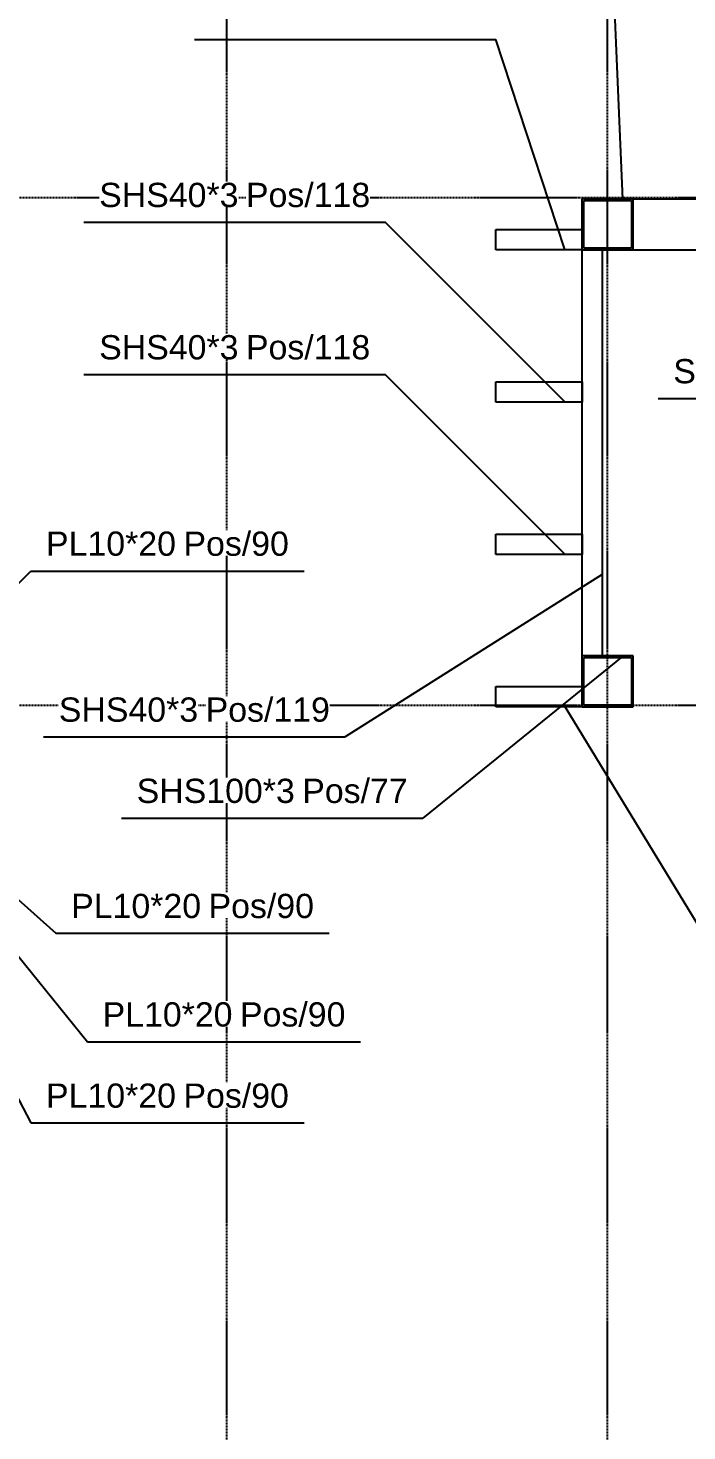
# Model space of a CAD drawing. Header units: millimetres. Extents: x -57554 to 16546, y 2142 to 98430.
# Drawn here: x -45311 to -44013, y 24295 to 27058 of the extents above; entities that cross this region are included whole.
import ezdxf

# ---------------------------------------------------------------- set-up
doc = ezdxf.new("R2010")
doc.units = ezdxf.units.MM
doc.linetypes.add('DXK_LINE_DOT3', pattern=[5.9187, 2.979, -0.9799, 0.9799, -0.9799])
doc.layers.add('S-Z2-A_TEXTUAL_ANNOTATION', color=7, linetype='Continuous')
doc.styles.add('Arial', font='ARIAL.TTF', dxfattribs={"height": 0.2})

msp = doc.modelspace()

# ---------------------------------------------------------------- linework, layer by layer
at = {"color": 1, "linetype": 'DXK_LINE_DOT3'}
for p, q in [((-44919.5, 20224.6), (-44919.5, 32724.6)), ((-44169.5, 20224.6), (-44169.5, 32724.6)), ((-52169.5, 26724.6), (-39169.5, 26724.6)), ((-52169.5, 25724.6), (-39169.5, 25724.6))]:
    msp.add_line(p, q, dxfattribs=at)
at = {"color": 2, "linetype": 'Continuous'}
for p, q in [((-44219.5, 26621.6), (-44219.5, 26721.6)), ((-44119.5, 26721.6), (-44219.5, 26721.6)), ((-44216.5, 26624.6), (-44216.5, 26718.6)), ((-44216.5, 26718.6), (-44122.5, 26718.6)), ((-44122.5, 26718.6), (-44122.5, 26624.6)), ((-44119.5, 26621.6), (-44119.5, 26721.6)), ((-44119.5, 26721.6), (-43814.5, 26721.6)), ((-44389.5, 26661.6), (-44219.5, 26661.6)), ((-44389.5, 26621.6), (-44389.5, 26661.6)), ((-44219.5, 26621.6), (-44389.5, 26621.6)), ((-44219.5, 26621.6), (-44119.5, 26621.6)), ((-44219.5, 25821.6), (-44219.5, 26621.6)), ((-44122.5, 26624.6), (-44216.5, 26624.6)), ((-44179.5, 25821.6), (-44179.5, 26621.6)), ((-44119.5, 26621.6), (-42669.5, 26621.6)), ((-44389.5, 26361.6), (-44219.5, 26361.6)), ((-44389.5, 26321.6), (-44389.5, 26361.6)), ((-44219.5, 26361.6), (-44219.5, 26321.6)), ((-44219.5, 26321.6), (-44389.5, 26321.6)), ((-44389.5, 26061.6), (-44219.5, 26061.6)), ((-44389.5, 26021.6), (-44389.5, 26061.6)), ((-44219.5, 26061.6), (-44219.5, 26021.6)), ((-44219.5, 26021.6), (-44389.5, 26021.6)), ((-44219.5, 25721.6), (-44219.5, 25821.6)), ((-44119.5, 25821.6), (-44219.5, 25821.6)), ((-44216.5, 25724.6), (-44216.5, 25818.6)), ((-44216.5, 25818.6), (-44122.5, 25818.6)), ((-44122.5, 25818.6), (-44122.5, 25724.6)), ((-44119.5, 25721.6), (-44119.5, 25821.6)), ((-44389.5, 25761.6), (-44219.5, 25761.6)), ((-44389.5, 25721.6), (-44389.5, 25761.6)), ((-44122.5, 25724.6), (-44216.5, 25724.6)), ((-44219.5, 25721.6), (-44389.5, 25721.6)), ((-44219.5, 25721.6), (-44119.5, 25721.6))]:
    msp.add_line(p, q, dxfattribs=at)
at = {"layer": 'S-Z2-A_TEXTUAL_ANNOTATION'}
for p, q in [((-44139.8, 26721.1), (-44159.8, 27195.6)), ((-44983.5, 27035.6), (-44389.8, 27035.6)), ((-44253.8, 26622), (-44389.8, 27035.6)), ((-45201, 26675.6), (-44607.4, 26675.6)), ((-44253.8, 26322), (-44607.4, 26675.6)), ((-45201, 26375.6), (-44607.4, 26375.6)), ((-44253.8, 26022), (-44607.4, 26375.6)), ((-44070.2, 26328.5), (-43409.8, 26328.5)), ((-45659.2, 25635.3), (-45305.7, 25988.8)), ((-45305.7, 25988.8), (-44767.5, 25988.8)), ((-44180, 25981.8), (-44686.8, 25662)), ((-44139.8, 25821.1), (-44533.6, 25502)), ((-44253.8, 25722), (-43900.3, 25141.3)), ((-45280.5, 25662), (-44686.8, 25662)), ((-45689.2, 25635.3), (-45305.7, 24901.7)), ((-45659.2, 25635.3), (-45256.2, 25275.3)), ((-45127.2, 25502), (-44533.6, 25502)), ((-45256.2, 25275.3), (-44718.1, 25275.3)), ((-45194.3, 25061.7), (-44656.1, 25061.7)), ((-45305.7, 24901.7), (-44767.5, 24901.7))]:
    msp.add_line(p, q, dxfattribs=at)

# ---------------------------------------------------------------- wipeouts: each hides what was drawn before it
for points in [[(-44637.4, 26405.6), (-44637.4, 26455.6), (-44881.9, 26455.6), (-44881.9, 26405.6)], [(-43766.1, 26358.5), (-43766.1, 26408.5), (-44040.2, 26408.5), (-44040.2, 26358.5)], [(-45020, 26018.8), (-45020, 26068.8), (-45275.7, 26068.8), (-45275.7, 26018.8)], [(-44563.6, 25532), (-44563.6, 25582), (-44771, 25582), (-44771, 25532)], [(-44970.6, 25305.3), (-44970.6, 25355.3), (-45226.2, 25355.3), (-45226.2, 25305.3)], [(-44686.1, 25091.7), (-44686.1, 25141.7), (-44893.6, 25141.7), (-44893.6, 25091.7)], [(-45020, 24931.7), (-45020, 24981.7), (-45275.7, 24981.7), (-45275.7, 24931.7)]]:
    msp.add_wipeout(points).dxf.layer = 'S-Z2-A_TEXTUAL_ANNOTATION'

# ---------------------------------------------------------------- next in the draw order: linework, layer by layer
msp.add_line((-45659.2, 25635.3), (-45194.3, 25061.7), dxfattribs=at)

# ---------------------------------------------------------------- next in the draw order: texts
at = {"layer": 'S-Z2-A_TEXTUAL_ANNOTATION', "style": 'Arial'}
for s, p in [('Pos/118', (-44881.9, 26405.6)), ('SHS40*3', (-44040.2, 26358.5)), ('PL10*20', (-45275.7, 26018.8)), ('Pos/77', (-44771, 25532)), ('PL10*20', (-45226.2, 25305.3)), ('Pos/90', (-44893.6, 25091.7)), ('PL10*20', (-45275.7, 24931.7))]:
    msp.add_text(s, height=47.75, dxfattribs=at).set_placement(p)

# ---------------------------------------------------------------- next in the draw order: wipeouts: each hides what was drawn before it
for points in [[(-44896.9, 26705.6), (-44896.9, 26755.6), (-45171, 26755.6), (-45171, 26705.6)], [(-44637.4, 26705.6), (-44637.4, 26755.6), (-44881.9, 26755.6), (-44881.9, 26705.6)], [(-44896.9, 26405.6), (-44896.9, 26455.6), (-45171, 26455.6), (-45171, 26405.6)], [(-44797.5, 26018.8), (-44797.5, 26068.8), (-45005, 26068.8), (-45005, 26018.8)], [(-44976.3, 25692), (-44976.3, 25742), (-45250.5, 25742), (-45250.5, 25692)], [(-44716.8, 25692), (-44716.8, 25742), (-44961.3, 25742), (-44961.3, 25692)], [(-44786, 25532), (-44786, 25582), (-45097.2, 25582), (-45097.2, 25532)], [(-44748.1, 25305.3), (-44748.1, 25355.3), (-44955.6, 25355.3), (-44955.6, 25305.3)], [(-44908.6, 25091.7), (-44908.6, 25141.7), (-45164.3, 25141.7), (-45164.3, 25091.7)], [(-44797.5, 24931.7), (-44797.5, 24981.7), (-45005, 24981.7), (-45005, 24931.7)]]:
    msp.add_wipeout(points).dxf.layer = 'S-Z2-A_TEXTUAL_ANNOTATION'

# ---------------------------------------------------------------- next in the draw order: texts
for s, p in [('SHS40*3', (-45171, 26705.6)), ('Pos/118', (-44881.9, 26705.6)), ('SHS40*3', (-45171, 26405.6)), ('Pos/90', (-45005, 26018.8)), ('SHS40*3', (-45250.5, 25692)), ('Pos/119', (-44961.3, 25692)), ('SHS100*3', (-45097.2, 25532)), ('Pos/90', (-44955.6, 25305.3)), ('PL10*20', (-45164.3, 25091.7)), ('Pos/90', (-45005, 24931.7))]:
    msp.add_text(s, height=47.75, dxfattribs=at).set_placement(p)

doc.saveas('drawing.dxf')
